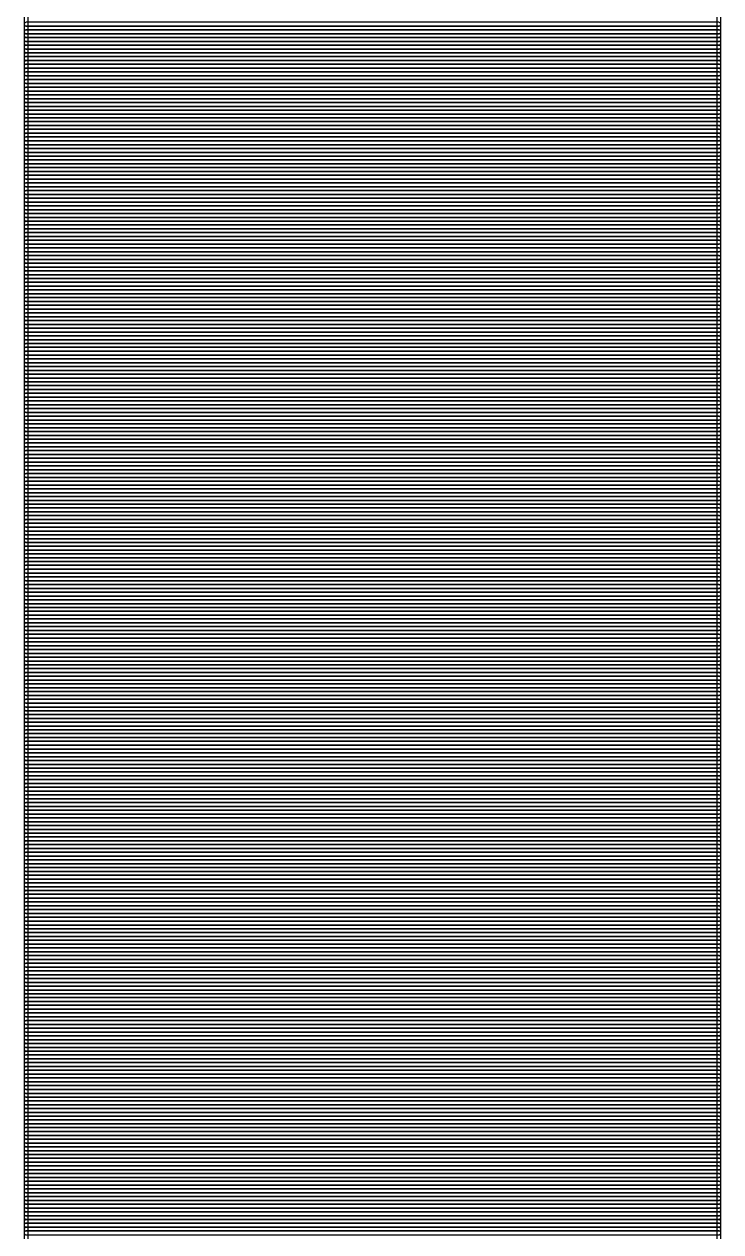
# Model space of a CAD drawing. Extents: x -21 to 88, y -12 to 76.
# Drawn here: x 42.355 to 42.817, y 34.047 to 34.849 of the extents above; entities that cross this region are included whole.
import ezdxf

# ---------------------------------------------------------------- set-up
doc = ezdxf.new("R2010")
doc.units = 0
doc.layers.add('1', color=22, linetype='CONTINUOUS')

msp = doc.modelspace()

# ---------------------------------------------------------------- linework, layer by layer
at = {"layer": '1'}
for points in [[(42.8147, 35.875), (42.8147, 33.345, 1), (42.8173, 33.345), (42.8173, 35.875, 1)], [(42.3573, 33.345), (42.3573, 35.625, 1), (42.3547, 35.625), (42.3547, 33.345, 1)], [(42.356, 34.8452), (42.816, 34.8452, 1), (42.816, 34.8478), (42.356, 34.8478, 1)], [(42.356, 34.8478), (42.816, 34.8478, 1), (42.816, 34.8503), (42.356, 34.8503, 1)], [(42.356, 34.8376), (42.816, 34.8376, 1), (42.816, 34.8402), (42.356, 34.8402, 1)], [(42.356, 34.8427), (42.816, 34.8427, 1), (42.816, 34.8452), (42.356, 34.8452, 1)], [(42.356, 34.8402), (42.816, 34.8402, 1), (42.816, 34.8427), (42.356, 34.8427, 1)], [(42.356, 34.8351), (42.816, 34.8351, 1), (42.816, 34.8376), (42.356, 34.8376, 1)], [(42.356, 34.8325), (42.816, 34.8325, 1), (42.816, 34.8351), (42.356, 34.8351, 1)], [(42.356, 34.83), (42.816, 34.83, 1), (42.816, 34.8325), (42.356, 34.8325, 1)], [(42.356, 34.8275), (42.816, 34.8275, 1), (42.816, 34.83), (42.356, 34.83, 1)], [(42.356, 34.8249), (42.816, 34.8249, 1), (42.816, 34.8275), (42.356, 34.8275, 1)], [(42.356, 34.8198), (42.816, 34.8198, 1), (42.816, 34.8224), (42.356, 34.8224, 1)], [(42.356, 34.8224), (42.816, 34.8224, 1), (42.816, 34.8249), (42.356, 34.8249, 1)], [(42.356, 34.8122), (42.816, 34.8122, 1), (42.816, 34.8148), (42.356, 34.8148, 1)], [(42.356, 34.8173), (42.816, 34.8173, 1), (42.816, 34.8198), (42.356, 34.8198, 1)], [(42.356, 34.8148), (42.816, 34.8148, 1), (42.816, 34.8173), (42.356, 34.8173, 1)], [(42.356, 34.8071), (42.816, 34.8071, 1), (42.816, 34.8097), (42.356, 34.8097, 1)], [(42.356, 34.8097), (42.816, 34.8097, 1), (42.816, 34.8122), (42.356, 34.8122, 1)], [(42.356, 34.8046), (42.816, 34.8046, 1), (42.816, 34.8071), (42.356, 34.8071, 1)], [(42.356, 34.802), (42.816, 34.802, 1), (42.816, 34.8046), (42.356, 34.8046, 1)], [(42.356, 34.7995), (42.816, 34.7995, 1), (42.816, 34.802), (42.356, 34.802, 1)], [(42.356, 34.797), (42.816, 34.797, 1), (42.816, 34.7995), (42.356, 34.7995, 1)], [(42.356, 34.7944), (42.816, 34.7944, 1), (42.816, 34.797), (42.356, 34.797, 1)], [(42.356, 34.7893), (42.816, 34.7893, 1), (42.816, 34.7919), (42.356, 34.7919, 1)], [(42.356, 34.7919), (42.816, 34.7919, 1), (42.816, 34.7944), (42.356, 34.7944, 1)], [(42.356, 34.7868), (42.816, 34.7868, 1), (42.816, 34.7893), (42.356, 34.7893, 1)], [(42.356, 34.7817), (42.816, 34.7817, 1), (42.816, 34.7843), (42.356, 34.7843, 1)], [(42.356, 34.7843), (42.816, 34.7843, 1), (42.816, 34.7868), (42.356, 34.7868, 1)], [(42.356, 34.7792), (42.816, 34.7792, 1), (42.816, 34.7817), (42.356, 34.7817, 1)], [(42.356, 34.7766), (42.816, 34.7766, 1), (42.816, 34.7792), (42.356, 34.7792, 1)], [(42.356, 34.7741), (42.816, 34.7741, 1), (42.816, 34.7766), (42.356, 34.7766, 1)], [(42.356, 34.7716), (42.816, 34.7716, 1), (42.816, 34.7741), (42.356, 34.7741, 1)], [(42.356, 34.769), (42.816, 34.769, 1), (42.816, 34.7716), (42.356, 34.7716, 1)], [(42.356, 34.7639), (42.816, 34.7639, 1), (42.816, 34.7665), (42.356, 34.7665, 1)], [(42.356, 34.7665), (42.816, 34.7665, 1), (42.816, 34.769), (42.356, 34.769, 1)], [(42.356, 34.7563), (42.816, 34.7563, 1), (42.816, 34.7589), (42.356, 34.7589, 1)], [(42.356, 34.7614), (42.816, 34.7614, 1), (42.816, 34.7639), (42.356, 34.7639, 1)], [(42.356, 34.7589), (42.816, 34.7589, 1), (42.816, 34.7614), (42.356, 34.7614, 1)], [(42.356, 34.7512), (42.816, 34.7512, 1), (42.816, 34.7538), (42.356, 34.7538, 1)], [(42.356, 34.7538), (42.816, 34.7538, 1), (42.816, 34.7563), (42.356, 34.7563, 1)], [(42.356, 34.7487), (42.816, 34.7487, 1), (42.816, 34.7512), (42.356, 34.7512, 1)], [(42.356, 34.7436), (42.816, 34.7436, 1), (42.816, 34.7462), (42.356, 34.7462, 1)], [(42.356, 34.7462), (42.816, 34.7462, 1), (42.816, 34.7487), (42.356, 34.7487, 1)], [(42.356, 34.7411), (42.816, 34.7411, 1), (42.816, 34.7436), (42.356, 34.7436, 1)], [(42.356, 34.7385), (42.816, 34.7385, 1), (42.816, 34.7411), (42.356, 34.7411, 1)], [(42.356, 34.7309), (42.816, 34.7309, 1), (42.816, 34.7335), (42.356, 34.7335, 1)], [(42.356, 34.736), (42.816, 34.736, 1), (42.816, 34.7385), (42.356, 34.7385, 1)], [(42.356, 34.7335), (42.816, 34.7335, 1), (42.816, 34.736), (42.356, 34.736, 1)], [(42.356, 34.7258), (42.816, 34.7258, 1), (42.816, 34.7284), (42.356, 34.7284, 1)], [(42.356, 34.7284), (42.816, 34.7284, 1), (42.816, 34.7309), (42.356, 34.7309, 1)], [(42.356, 34.7233), (42.816, 34.7233, 1), (42.816, 34.7258), (42.356, 34.7258, 1)], [(42.356, 34.7207), (42.816, 34.7207, 1), (42.816, 34.7233), (42.356, 34.7233, 1)], [(42.356, 34.7182), (42.816, 34.7182, 1), (42.816, 34.7207), (42.356, 34.7207, 1)], [(42.356, 34.7157), (42.816, 34.7157, 1), (42.816, 34.7182), (42.356, 34.7182, 1)], [(42.356, 34.7131), (42.816, 34.7131, 1), (42.816, 34.7157), (42.356, 34.7157, 1)], [(42.356, 34.708), (42.816, 34.708, 1), (42.816, 34.7106), (42.356, 34.7106, 1)], [(42.356, 34.7106), (42.816, 34.7106, 1), (42.816, 34.7131), (42.356, 34.7131, 1)], [(42.356, 34.7004), (42.816, 34.7004, 1), (42.816, 34.703), (42.356, 34.703, 1)], [(42.356, 34.7055), (42.816, 34.7055, 1), (42.816, 34.708), (42.356, 34.708, 1)], [(42.356, 34.703), (42.816, 34.703, 1), (42.816, 34.7055), (42.356, 34.7055, 1)], [(42.356, 34.6953), (42.816, 34.6953, 1), (42.816, 34.6979), (42.356, 34.6979, 1)], [(42.356, 34.6979), (42.816, 34.6979, 1), (42.816, 34.7004), (42.356, 34.7004, 1)], [(42.356, 34.6928), (42.816, 34.6928, 1), (42.816, 34.6953), (42.356, 34.6953, 1)], [(42.356, 34.6877), (42.816, 34.6877, 1), (42.816, 34.6903), (42.356, 34.6903, 1)], [(42.356, 34.6826), (42.816, 34.6826, 1), (42.816, 34.6852), (42.356, 34.6852, 1)], [(42.356, 34.6903), (42.816, 34.6903, 1), (42.816, 34.6928), (42.356, 34.6928, 1)], [(42.356, 34.6852), (42.816, 34.6852, 1), (42.816, 34.6877), (42.356, 34.6877, 1)], [(42.356, 34.675), (42.816, 34.675, 1), (42.816, 34.6776), (42.356, 34.6776, 1)], [(42.356, 34.6801), (42.816, 34.6801, 1), (42.816, 34.6826), (42.356, 34.6826, 1)], [(42.356, 34.6776), (42.816, 34.6776, 1), (42.816, 34.6801), (42.356, 34.6801, 1)], [(42.356, 34.6699), (42.816, 34.6699, 1), (42.816, 34.6725), (42.356, 34.6725, 1)], [(42.356, 34.6725), (42.816, 34.6725, 1), (42.816, 34.675), (42.356, 34.675, 1)], [(42.356, 34.6674), (42.816, 34.6674, 1), (42.816, 34.6699), (42.356, 34.6699, 1)], [(42.356, 34.6623), (42.816, 34.6623, 1), (42.816, 34.6649), (42.356, 34.6649, 1)], [(42.356, 34.6649), (42.816, 34.6649, 1), (42.816, 34.6674), (42.356, 34.6674, 1)], [(42.356, 34.6598), (42.816, 34.6598, 1), (42.816, 34.6623), (42.356, 34.6623, 1)], [(42.356, 34.6572), (42.816, 34.6572, 1), (42.816, 34.6598), (42.356, 34.6598, 1)], [(42.356, 34.6547), (42.816, 34.6547, 1), (42.816, 34.6572), (42.356, 34.6572, 1)], [(42.356, 34.6522), (42.816, 34.6522, 1), (42.816, 34.6547), (42.356, 34.6547, 1)], [(42.356, 34.6496), (42.816, 34.6496, 1), (42.816, 34.6522), (42.356, 34.6522, 1)], [(42.356, 34.6445), (42.816, 34.6445, 1), (42.816, 34.6471), (42.356, 34.6471, 1)], [(42.356, 34.6471), (42.816, 34.6471, 1), (42.816, 34.6496), (42.356, 34.6496, 1)], [(42.356, 34.6394), (42.816, 34.6394, 1), (42.816, 34.642), (42.356, 34.642, 1)], [(42.356, 34.642), (42.816, 34.642, 1), (42.816, 34.6445), (42.356, 34.6445, 1)], [(42.356, 34.6369), (42.816, 34.6369, 1), (42.816, 34.6394), (42.356, 34.6394, 1)], [(42.356, 34.6344), (42.816, 34.6344, 1), (42.816, 34.6369), (42.356, 34.6369, 1)], [(42.356, 34.6318), (42.816, 34.6318, 1), (42.816, 34.6344), (42.356, 34.6344, 1)], [(42.356, 34.6267), (42.816, 34.6267, 1), (42.816, 34.6293), (42.356, 34.6293, 1)], [(42.356, 34.6293), (42.816, 34.6293, 1), (42.816, 34.6318), (42.356, 34.6318, 1)], [(42.356, 34.6191), (42.816, 34.6191, 1), (42.816, 34.6217), (42.356, 34.6217, 1)], [(42.356, 34.6242), (42.816, 34.6242, 1), (42.816, 34.6267), (42.356, 34.6267, 1)], [(42.356, 34.6217), (42.816, 34.6217, 1), (42.816, 34.6242), (42.356, 34.6242, 1)], [(42.356, 34.614), (42.816, 34.614, 1), (42.816, 34.6166), (42.356, 34.6166, 1)], [(42.356, 34.6166), (42.816, 34.6166, 1), (42.816, 34.6191), (42.356, 34.6191, 1)], [(42.356, 34.6115), (42.816, 34.6115, 1), (42.816, 34.614), (42.356, 34.614, 1)], [(42.356, 34.6064), (42.816, 34.6064, 1), (42.816, 34.609), (42.356, 34.609, 1)], [(42.356, 34.609), (42.816, 34.609, 1), (42.816, 34.6115), (42.356, 34.6115, 1)], [(42.356, 34.6039), (42.816, 34.6039, 1), (42.816, 34.6064), (42.356, 34.6064, 1)], [(42.356, 34.6013), (42.816, 34.6013, 1), (42.816, 34.6039), (42.356, 34.6039, 1)], [(42.356, 34.5988), (42.816, 34.5988, 1), (42.816, 34.6013), (42.356, 34.6013, 1)], [(42.356, 34.5963), (42.816, 34.5963, 1), (42.816, 34.5988), (42.356, 34.5988, 1)], [(42.356, 34.5937), (42.816, 34.5937, 1), (42.816, 34.5963), (42.356, 34.5963, 1)], [(42.356, 34.5886), (42.816, 34.5886, 1), (42.816, 34.5912), (42.356, 34.5912, 1)], [(42.356, 34.5912), (42.816, 34.5912, 1), (42.816, 34.5937), (42.356, 34.5937, 1)], [(42.356, 34.581), (42.816, 34.581, 1), (42.816, 34.5836), (42.356, 34.5836, 1)], [(42.356, 34.5861), (42.816, 34.5861, 1), (42.816, 34.5886), (42.356, 34.5886, 1)], [(42.356, 34.5836), (42.816, 34.5836, 1), (42.816, 34.5861), (42.356, 34.5861, 1)], [(42.356, 34.5785), (42.816, 34.5785, 1), (42.816, 34.581), (42.356, 34.581, 1)], [(42.356, 34.5759), (42.816, 34.5759, 1), (42.816, 34.5785), (42.356, 34.5785, 1)], [(42.356, 34.5734), (42.816, 34.5734, 1), (42.816, 34.5759), (42.356, 34.5759, 1)], [(42.356, 34.5709), (42.816, 34.5709, 1), (42.816, 34.5734), (42.356, 34.5734, 1)], [(42.356, 34.5683), (42.816, 34.5683, 1), (42.816, 34.5709), (42.356, 34.5709, 1)], [(42.356, 34.5632), (42.816, 34.5632, 1), (42.816, 34.5658), (42.356, 34.5658, 1)], [(42.356, 34.5658), (42.816, 34.5658, 1), (42.816, 34.5683), (42.356, 34.5683, 1)], [(42.356, 34.5581), (42.816, 34.5581, 1), (42.816, 34.5607), (42.356, 34.5607, 1)], [(42.356, 34.5607), (42.816, 34.5607, 1), (42.816, 34.5632), (42.356, 34.5632, 1)], [(42.356, 34.5556), (42.816, 34.5556, 1), (42.816, 34.5581), (42.356, 34.5581, 1)], [(42.356, 34.5505), (42.816, 34.5505, 1), (42.816, 34.5531), (42.356, 34.5531, 1)], [(42.356, 34.5531), (42.816, 34.5531, 1), (42.816, 34.5556), (42.356, 34.5556, 1)], [(42.356, 34.548), (42.816, 34.548, 1), (42.816, 34.5505), (42.356, 34.5505, 1)], [(42.356, 34.5454), (42.816, 34.5454, 1), (42.816, 34.548), (42.356, 34.548, 1)], [(42.356, 34.5429), (42.816, 34.5429, 1), (42.816, 34.5454), (42.356, 34.5454, 1)], [(42.356, 34.5404), (42.816, 34.5404, 1), (42.816, 34.5429), (42.356, 34.5429, 1)], [(42.356, 34.5378), (42.816, 34.5378, 1), (42.816, 34.5404), (42.356, 34.5404, 1)], [(42.356, 34.5327), (42.816, 34.5327, 1), (42.816, 34.5353), (42.356, 34.5353, 1)], [(42.356, 34.5353), (42.816, 34.5353, 1), (42.816, 34.5378), (42.356, 34.5378, 1)], [(42.356, 34.5302), (42.816, 34.5302, 1), (42.816, 34.5327), (42.356, 34.5327, 1)], [(42.356, 34.5251), (42.816, 34.5251, 1), (42.816, 34.5277), (42.356, 34.5277, 1)], [(42.356, 34.5277), (42.816, 34.5277, 1), (42.816, 34.5302), (42.356, 34.5302, 1)], [(42.356, 34.5226), (42.816, 34.5226, 1), (42.816, 34.5251), (42.356, 34.5251, 1)], [(42.356, 34.52), (42.816, 34.52, 1), (42.816, 34.5226), (42.356, 34.5226, 1)], [(42.356, 34.5175), (42.816, 34.5175, 1), (42.816, 34.52), (42.356, 34.52, 1)], [(42.356, 34.515), (42.816, 34.515, 1), (42.816, 34.5175), (42.356, 34.5175, 1)], [(42.356, 34.5124), (42.816, 34.5124, 1), (42.816, 34.515), (42.356, 34.515, 1)], [(42.356, 34.5073), (42.816, 34.5073, 1), (42.816, 34.5099), (42.356, 34.5099, 1)], [(42.356, 34.5099), (42.816, 34.5099, 1), (42.816, 34.5124), (42.356, 34.5124, 1)], [(42.356, 34.4997), (42.816, 34.4997, 1), (42.816, 34.5023), (42.356, 34.5023, 1)], [(42.356, 34.5048), (42.816, 34.5048, 1), (42.816, 34.5073), (42.356, 34.5073, 1)], [(42.356, 34.5023), (42.816, 34.5023, 1), (42.816, 34.5048), (42.356, 34.5048, 1)], [(42.356, 34.4946), (42.816, 34.4946, 1), (42.816, 34.4972), (42.356, 34.4972, 1)], [(42.356, 34.4972), (42.816, 34.4972, 1), (42.816, 34.4997), (42.356, 34.4997, 1)], [(42.356, 34.4921), (42.816, 34.4921, 1), (42.816, 34.4946), (42.356, 34.4946, 1)], [(42.356, 34.487), (42.816, 34.487, 1), (42.816, 34.4896), (42.356, 34.4896, 1)], [(42.356, 34.4819), (42.816, 34.4819, 1), (42.816, 34.4845), (42.356, 34.4845, 1)], [(42.356, 34.4896), (42.816, 34.4896, 1), (42.816, 34.4921), (42.356, 34.4921, 1)], [(42.356, 34.4845), (42.816, 34.4845, 1), (42.816, 34.487), (42.356, 34.487, 1)], [(42.356, 34.4768), (42.816, 34.4768, 1), (42.816, 34.4794), (42.356, 34.4794, 1)], [(42.356, 34.4794), (42.816, 34.4794, 1), (42.816, 34.4819), (42.356, 34.4819, 1)], [(42.356, 34.4743), (42.816, 34.4743, 1), (42.816, 34.4768), (42.356, 34.4768, 1)], [(42.356, 34.4692), (42.816, 34.4692, 1), (42.816, 34.4718), (42.356, 34.4718, 1)], [(42.356, 34.4718), (42.816, 34.4718, 1), (42.816, 34.4743), (42.356, 34.4743, 1)], [(42.356, 34.4667), (42.816, 34.4667, 1), (42.816, 34.4692), (42.356, 34.4692, 1)], [(42.356, 34.4641), (42.816, 34.4641, 1), (42.816, 34.4667), (42.356, 34.4667, 1)], [(42.356, 34.4616), (42.816, 34.4616, 1), (42.816, 34.4641), (42.356, 34.4641, 1)], [(42.356, 34.4591), (42.816, 34.4591, 1), (42.816, 34.4616), (42.356, 34.4616, 1)], [(42.356, 34.4565), (42.816, 34.4565, 1), (42.816, 34.4591), (42.356, 34.4591, 1)], [(42.356, 34.4514), (42.816, 34.4514, 1), (42.816, 34.454), (42.356, 34.454, 1)], [(42.356, 34.454), (42.816, 34.454, 1), (42.816, 34.4565), (42.356, 34.4565, 1)], [(42.356, 34.4438), (42.816, 34.4438, 1), (42.816, 34.4464), (42.356, 34.4464, 1)], [(42.356, 34.4489), (42.816, 34.4489, 1), (42.816, 34.4514), (42.356, 34.4514, 1)], [(42.356, 34.4464), (42.816, 34.4464, 1), (42.816, 34.4489), (42.356, 34.4489, 1)], [(42.356, 34.4387), (42.816, 34.4387, 1), (42.816, 34.4413), (42.356, 34.4413, 1)], [(42.356, 34.4413), (42.816, 34.4413, 1), (42.816, 34.4438), (42.356, 34.4438, 1)], [(42.356, 34.4362), (42.816, 34.4362, 1), (42.816, 34.4387), (42.356, 34.4387, 1)], [(42.356, 34.4311), (42.816, 34.4311, 1), (42.816, 34.4337), (42.356, 34.4337, 1)], [(42.356, 34.426), (42.816, 34.426, 1), (42.816, 34.4286), (42.356, 34.4286, 1)], [(42.356, 34.4337), (42.816, 34.4337, 1), (42.816, 34.4362), (42.356, 34.4362, 1)], [(42.356, 34.4286), (42.816, 34.4286, 1), (42.816, 34.4311), (42.356, 34.4311, 1)], [(42.356, 34.4184), (42.816, 34.4184, 1), (42.816, 34.421), (42.356, 34.421, 1)], [(42.356, 34.4235), (42.816, 34.4235, 1), (42.816, 34.426), (42.356, 34.426, 1)], [(42.356, 34.421), (42.816, 34.421, 1), (42.816, 34.4235), (42.356, 34.4235, 1)], [(42.356, 34.4133), (42.816, 34.4133, 1), (42.816, 34.4159), (42.356, 34.4159, 1)], [(42.356, 34.4159), (42.816, 34.4159, 1), (42.816, 34.4184), (42.356, 34.4184, 1)], [(42.356, 34.4108), (42.816, 34.4108, 1), (42.816, 34.4133), (42.356, 34.4133, 1)], [(42.356, 34.4057), (42.816, 34.4057, 1), (42.816, 34.4083), (42.356, 34.4083, 1)], [(42.356, 34.4083), (42.816, 34.4083, 1), (42.816, 34.4108), (42.356, 34.4108, 1)], [(42.356, 34.4032), (42.816, 34.4032, 1), (42.816, 34.4057), (42.356, 34.4057, 1)], [(42.356, 34.4006), (42.816, 34.4006, 1), (42.816, 34.4032), (42.356, 34.4032, 1)], [(42.356, 34.3955), (42.816, 34.3955, 1), (42.816, 34.3981), (42.356, 34.3981, 1)], [(42.356, 34.3981), (42.816, 34.3981, 1), (42.816, 34.4006), (42.356, 34.4006, 1)], [(42.356, 34.3879), (42.816, 34.3879, 1), (42.816, 34.3905), (42.356, 34.3905, 1)], [(42.356, 34.393), (42.816, 34.393, 1), (42.816, 34.3955), (42.356, 34.3955, 1)], [(42.356, 34.3905), (42.816, 34.3905, 1), (42.816, 34.393), (42.356, 34.393, 1)], [(42.356, 34.3828), (42.816, 34.3828, 1), (42.816, 34.3854), (42.356, 34.3854, 1)], [(42.356, 34.3854), (42.816, 34.3854, 1), (42.816, 34.3879), (42.356, 34.3879, 1)], [(42.356, 34.3803), (42.816, 34.3803, 1), (42.816, 34.3828), (42.356, 34.3828, 1)], [(42.356, 34.3778), (42.816, 34.3778, 1), (42.816, 34.3803), (42.356, 34.3803, 1)], [(42.356, 34.3752), (42.816, 34.3752, 1), (42.816, 34.3778), (42.356, 34.3778, 1)], [(42.356, 34.3701), (42.816, 34.3701, 1), (42.816, 34.3727), (42.356, 34.3727, 1)], [(42.356, 34.3727), (42.816, 34.3727, 1), (42.816, 34.3752), (42.356, 34.3752, 1)], [(42.356, 34.3625), (42.816, 34.3625, 1), (42.816, 34.3651), (42.356, 34.3651, 1)], [(42.356, 34.3676), (42.816, 34.3676, 1), (42.816, 34.3701), (42.356, 34.3701, 1)], [(42.356, 34.3651), (42.816, 34.3651, 1), (42.816, 34.3676), (42.356, 34.3676, 1)], [(42.356, 34.3574), (42.816, 34.3574, 1), (42.816, 34.36), (42.356, 34.36, 1)], [(42.356, 34.36), (42.816, 34.36, 1), (42.816, 34.3625), (42.356, 34.3625, 1)], [(42.356, 34.3549), (42.816, 34.3549, 1), (42.816, 34.3574), (42.356, 34.3574, 1)], [(42.356, 34.3498), (42.816, 34.3498, 1), (42.816, 34.3524), (42.356, 34.3524, 1)], [(42.356, 34.3524), (42.816, 34.3524, 1), (42.816, 34.3549), (42.356, 34.3549, 1)], [(42.356, 34.3473), (42.816, 34.3473, 1), (42.816, 34.3498), (42.356, 34.3498, 1)], [(42.356, 34.3447), (42.816, 34.3447, 1), (42.816, 34.3473), (42.356, 34.3473, 1)], [(42.356, 34.3422), (42.816, 34.3422, 1), (42.816, 34.3447), (42.356, 34.3447, 1)], [(42.356, 34.3397), (42.816, 34.3397, 1), (42.816, 34.3422), (42.356, 34.3422, 1)], [(42.356, 34.3371), (42.816, 34.3371, 1), (42.816, 34.3397), (42.356, 34.3397, 1)], [(42.356, 34.332), (42.816, 34.332, 1), (42.816, 34.3346), (42.356, 34.3346, 1)], [(42.356, 34.3346), (42.816, 34.3346, 1), (42.816, 34.3371), (42.356, 34.3371, 1)], [(42.356, 34.3244), (42.816, 34.3244, 1), (42.816, 34.327), (42.356, 34.327, 1)], [(42.356, 34.3295), (42.816, 34.3295, 1), (42.816, 34.332), (42.356, 34.332, 1)], [(42.356, 34.327), (42.816, 34.327, 1), (42.816, 34.3295), (42.356, 34.3295, 1)], [(42.356, 34.3219), (42.816, 34.3219, 1), (42.816, 34.3244), (42.356, 34.3244, 1)], [(42.356, 34.3193), (42.816, 34.3193, 1), (42.816, 34.3219), (42.356, 34.3219, 1)], [(42.356, 34.3142), (42.816, 34.3142, 1), (42.816, 34.3168), (42.356, 34.3168, 1)], [(42.356, 34.3168), (42.816, 34.3168, 1), (42.816, 34.3193), (42.356, 34.3193, 1)], [(42.356, 34.3066), (42.816, 34.3066, 1), (42.816, 34.3092), (42.356, 34.3092, 1)], [(42.356, 34.3117), (42.816, 34.3117, 1), (42.816, 34.3142), (42.356, 34.3142, 1)], [(42.356, 34.3092), (42.816, 34.3092, 1), (42.816, 34.3117), (42.356, 34.3117, 1)], [(42.356, 34.3015), (42.816, 34.3015, 1), (42.816, 34.3041), (42.356, 34.3041, 1)], [(42.356, 34.3041), (42.816, 34.3041, 1), (42.816, 34.3066), (42.356, 34.3066, 1)], [(42.356, 34.299), (42.816, 34.299, 1), (42.816, 34.3015), (42.356, 34.3015, 1)], [(42.356, 34.2939), (42.816, 34.2939, 1), (42.816, 34.2965), (42.356, 34.2965, 1)], [(42.356, 34.2965), (42.816, 34.2965, 1), (42.816, 34.299), (42.356, 34.299, 1)], [(42.356, 34.2914), (42.816, 34.2914, 1), (42.816, 34.2939), (42.356, 34.2939, 1)], [(42.356, 34.2888), (42.816, 34.2888, 1), (42.816, 34.2914), (42.356, 34.2914, 1)], [(42.356, 34.2863), (42.816, 34.2863, 1), (42.816, 34.2888), (42.356, 34.2888, 1)], [(42.356, 34.2838), (42.816, 34.2838, 1), (42.816, 34.2863), (42.356, 34.2863, 1)], [(42.356, 34.2812), (42.816, 34.2812, 1), (42.816, 34.2838), (42.356, 34.2838, 1)], [(42.356, 34.2761), (42.816, 34.2761, 1), (42.816, 34.2787), (42.356, 34.2787, 1)], [(42.356, 34.2787), (42.816, 34.2787, 1), (42.816, 34.2812), (42.356, 34.2812, 1)], [(42.356, 34.2736), (42.816, 34.2736, 1), (42.816, 34.2761), (42.356, 34.2761, 1)], [(42.356, 34.2685), (42.816, 34.2685, 1), (42.816, 34.2711), (42.356, 34.2711, 1)], [(42.356, 34.2711), (42.816, 34.2711, 1), (42.816, 34.2736), (42.356, 34.2736, 1)], [(42.356, 34.266), (42.816, 34.266, 1), (42.816, 34.2685), (42.356, 34.2685, 1)], [(42.356, 34.2634), (42.816, 34.2634, 1), (42.816, 34.266), (42.356, 34.266, 1)], [(42.356, 34.2609), (42.816, 34.2609, 1), (42.816, 34.2634), (42.356, 34.2634, 1)], [(42.356, 34.2584), (42.816, 34.2584, 1), (42.816, 34.2609), (42.356, 34.2609, 1)], [(42.356, 34.2558), (42.816, 34.2558, 1), (42.816, 34.2584), (42.356, 34.2584, 1)], [(42.356, 34.2507), (42.816, 34.2507, 1), (42.816, 34.2533), (42.356, 34.2533, 1)], [(42.356, 34.2533), (42.816, 34.2533, 1), (42.816, 34.2558), (42.356, 34.2558, 1)], [(42.356, 34.2431), (42.816, 34.2431, 1), (42.816, 34.2457), (42.356, 34.2457, 1)], [(42.356, 34.2482), (42.816, 34.2482, 1), (42.816, 34.2507), (42.356, 34.2507, 1)], [(42.356, 34.2457), (42.816, 34.2457, 1), (42.816, 34.2482), (42.356, 34.2482, 1)], [(42.356, 34.238), (42.816, 34.238, 1), (42.816, 34.2406), (42.356, 34.2406, 1)], [(42.356, 34.2406), (42.816, 34.2406, 1), (42.816, 34.2431), (42.356, 34.2431, 1)], [(42.356, 34.2355), (42.816, 34.2355, 1), (42.816, 34.238), (42.356, 34.238, 1)], [(42.356, 34.2329), (42.816, 34.2329, 1), (42.816, 34.2355), (42.356, 34.2355, 1)], [(42.356, 34.2253), (42.816, 34.2253, 1), (42.816, 34.2279), (42.356, 34.2279, 1)], [(42.356, 34.2304), (42.816, 34.2304, 1), (42.816, 34.2329), (42.356, 34.2329, 1)], [(42.356, 34.2279), (42.816, 34.2279, 1), (42.816, 34.2304), (42.356, 34.2304, 1)], [(42.356, 34.2202), (42.816, 34.2202, 1), (42.816, 34.2228), (42.356, 34.2228, 1)], [(42.356, 34.2228), (42.816, 34.2228, 1), (42.816, 34.2253), (42.356, 34.2253, 1)], [(42.356, 34.2177), (42.816, 34.2177, 1), (42.816, 34.2202), (42.356, 34.2202, 1)], [(42.356, 34.2126), (42.816, 34.2126, 1), (42.816, 34.2152), (42.356, 34.2152, 1)], [(42.356, 34.2152), (42.816, 34.2152, 1), (42.816, 34.2177), (42.356, 34.2177, 1)], [(42.356, 34.2101), (42.816, 34.2101, 1), (42.816, 34.2126), (42.356, 34.2126, 1)], [(42.356, 34.2075), (42.816, 34.2075, 1), (42.816, 34.2101), (42.356, 34.2101, 1)], [(42.356, 34.205), (42.816, 34.205, 1), (42.816, 34.2075), (42.356, 34.2075, 1)], [(42.356, 34.2025), (42.816, 34.2025, 1), (42.816, 34.205), (42.356, 34.205, 1)], [(42.356, 34.1999), (42.816, 34.1999, 1), (42.816, 34.2025), (42.356, 34.2025, 1)], [(42.356, 34.1948), (42.816, 34.1948, 1), (42.816, 34.1974), (42.356, 34.1974, 1)], [(42.356, 34.1974), (42.816, 34.1974, 1), (42.816, 34.1999), (42.356, 34.1999, 1)], [(42.356, 34.1872), (42.816, 34.1872, 1), (42.816, 34.1898), (42.356, 34.1898, 1)], [(42.356, 34.1923), (42.816, 34.1923, 1), (42.816, 34.1948), (42.356, 34.1948, 1)], [(42.356, 34.1898), (42.816, 34.1898, 1), (42.816, 34.1923), (42.356, 34.1923, 1)], [(42.356, 34.1821), (42.816, 34.1821, 1), (42.816, 34.1847), (42.356, 34.1847, 1)], [(42.356, 34.1847), (42.816, 34.1847, 1), (42.816, 34.1872), (42.356, 34.1872, 1)], [(42.356, 34.1796), (42.816, 34.1796, 1), (42.816, 34.1821), (42.356, 34.1821, 1)], [(42.356, 34.1745), (42.816, 34.1745, 1), (42.816, 34.1771), (42.356, 34.1771, 1)], [(42.356, 34.1694), (42.816, 34.1694, 1), (42.816, 34.172), (42.356, 34.172, 1)], [(42.356, 34.1771), (42.816, 34.1771, 1), (42.816, 34.1796), (42.356, 34.1796, 1)], [(42.356, 34.172), (42.816, 34.172, 1), (42.816, 34.1745), (42.356, 34.1745, 1)], [(42.356, 34.1618), (42.816, 34.1618, 1), (42.816, 34.1644), (42.356, 34.1644, 1)], [(42.356, 34.1669), (42.816, 34.1669, 1), (42.816, 34.1694), (42.356, 34.1694, 1)], [(42.356, 34.1644), (42.816, 34.1644, 1), (42.816, 34.1669), (42.356, 34.1669, 1)], [(42.356, 34.1567), (42.816, 34.1567, 1), (42.816, 34.1593), (42.356, 34.1593, 1)], [(42.356, 34.1593), (42.816, 34.1593, 1), (42.816, 34.1618), (42.356, 34.1618, 1)], [(42.356, 34.1542), (42.816, 34.1542, 1), (42.816, 34.1567), (42.356, 34.1567, 1)], [(42.356, 34.1516), (42.816, 34.1516, 1), (42.816, 34.1542), (42.356, 34.1542, 1)], [(42.356, 34.1491), (42.816, 34.1491, 1), (42.816, 34.1516), (42.356, 34.1516, 1)], [(42.356, 34.1466), (42.816, 34.1466, 1), (42.816, 34.1491), (42.356, 34.1491, 1)], [(42.356, 34.144), (42.816, 34.144, 1), (42.816, 34.1466), (42.356, 34.1466, 1)], [(42.356, 34.1389), (42.816, 34.1389, 1), (42.816, 34.1415), (42.356, 34.1415, 1)], [(42.356, 34.1415), (42.816, 34.1415, 1), (42.816, 34.144), (42.356, 34.144, 1)], [(42.356, 34.1313), (42.816, 34.1313, 1), (42.816, 34.1339), (42.356, 34.1339, 1)], [(42.356, 34.1364), (42.816, 34.1364, 1), (42.816, 34.1389), (42.356, 34.1389, 1)], [(42.356, 34.1339), (42.816, 34.1339, 1), (42.816, 34.1364), (42.356, 34.1364, 1)], [(42.356, 34.1262), (42.816, 34.1262, 1), (42.816, 34.1288), (42.356, 34.1288, 1)], [(42.356, 34.1288), (42.816, 34.1288, 1), (42.816, 34.1313), (42.356, 34.1313, 1)], [(42.356, 34.1237), (42.816, 34.1237, 1), (42.816, 34.1262), (42.356, 34.1262, 1)], [(42.356, 34.1212), (42.816, 34.1212, 1), (42.816, 34.1237), (42.356, 34.1237, 1)], [(42.356, 34.1186), (42.816, 34.1186, 1), (42.816, 34.1212), (42.356, 34.1212, 1)], [(42.356, 34.1135), (42.816, 34.1135, 1), (42.816, 34.1161), (42.356, 34.1161, 1)], [(42.356, 34.1161), (42.816, 34.1161, 1), (42.816, 34.1186), (42.356, 34.1186, 1)], [(42.356, 34.1059), (42.816, 34.1059, 1), (42.816, 34.1085), (42.356, 34.1085, 1)], [(42.356, 34.111), (42.816, 34.111, 1), (42.816, 34.1135), (42.356, 34.1135, 1)], [(42.356, 34.1085), (42.816, 34.1085, 1), (42.816, 34.111), (42.356, 34.111, 1)], [(42.356, 34.1008), (42.816, 34.1008, 1), (42.816, 34.1034), (42.356, 34.1034, 1)], [(42.356, 34.1034), (42.816, 34.1034, 1), (42.816, 34.1059), (42.356, 34.1059, 1)], [(42.356, 34.0983), (42.816, 34.0983, 1), (42.816, 34.1008), (42.356, 34.1008, 1)], [(42.356, 34.0932), (42.816, 34.0932, 1), (42.816, 34.0958), (42.356, 34.0958, 1)], [(42.356, 34.0958), (42.816, 34.0958, 1), (42.816, 34.0983), (42.356, 34.0983, 1)], [(42.356, 34.0907), (42.816, 34.0907, 1), (42.816, 34.0932), (42.356, 34.0932, 1)], [(42.356, 34.0881), (42.816, 34.0881, 1), (42.816, 34.0907), (42.356, 34.0907, 1)], [(42.356, 34.0856), (42.816, 34.0856, 1), (42.816, 34.0881), (42.356, 34.0881, 1)], [(42.356, 34.0831), (42.816, 34.0831, 1), (42.816, 34.0856), (42.356, 34.0856, 1)], [(42.356, 34.0805), (42.816, 34.0805, 1), (42.816, 34.0831), (42.356, 34.0831, 1)], [(42.356, 34.0754), (42.816, 34.0754, 1), (42.816, 34.078), (42.356, 34.078, 1)], [(42.356, 34.078), (42.816, 34.078, 1), (42.816, 34.0805), (42.356, 34.0805, 1)], [(42.356, 34.0729), (42.816, 34.0729, 1), (42.816, 34.0754), (42.356, 34.0754, 1)], [(42.356, 34.0703), (42.816, 34.0703, 1), (42.816, 34.0729), (42.356, 34.0729, 1)], [(42.356, 34.0678), (42.816, 34.0678, 1), (42.816, 34.0703), (42.356, 34.0703, 1)], [(42.356, 34.0653), (42.816, 34.0653, 1), (42.816, 34.0678), (42.356, 34.0678, 1)], [(42.356, 34.0627), (42.816, 34.0627, 1), (42.816, 34.0653), (42.356, 34.0653, 1)], [(42.356, 34.0576), (42.816, 34.0576, 1), (42.816, 34.0602), (42.356, 34.0602, 1)], [(42.356, 34.0602), (42.816, 34.0602, 1), (42.816, 34.0627), (42.356, 34.0627, 1)], [(42.356, 34.05), (42.816, 34.05, 1), (42.816, 34.0526), (42.356, 34.0526, 1)], [(42.356, 34.0551), (42.816, 34.0551, 1), (42.816, 34.0576), (42.356, 34.0576, 1)], [(42.356, 34.0526), (42.816, 34.0526, 1), (42.816, 34.0551), (42.356, 34.0551, 1)], [(42.356, 34.0449), (42.816, 34.0449, 1), (42.816, 34.0475), (42.356, 34.0475, 1)], [(42.356, 34.0475), (42.816, 34.0475, 1), (42.816, 34.05), (42.356, 34.05, 1)]]:
    msp.add_lwpolyline(points, format="xyb", close=True, dxfattribs=at)

doc.saveas('drawing.dxf')
